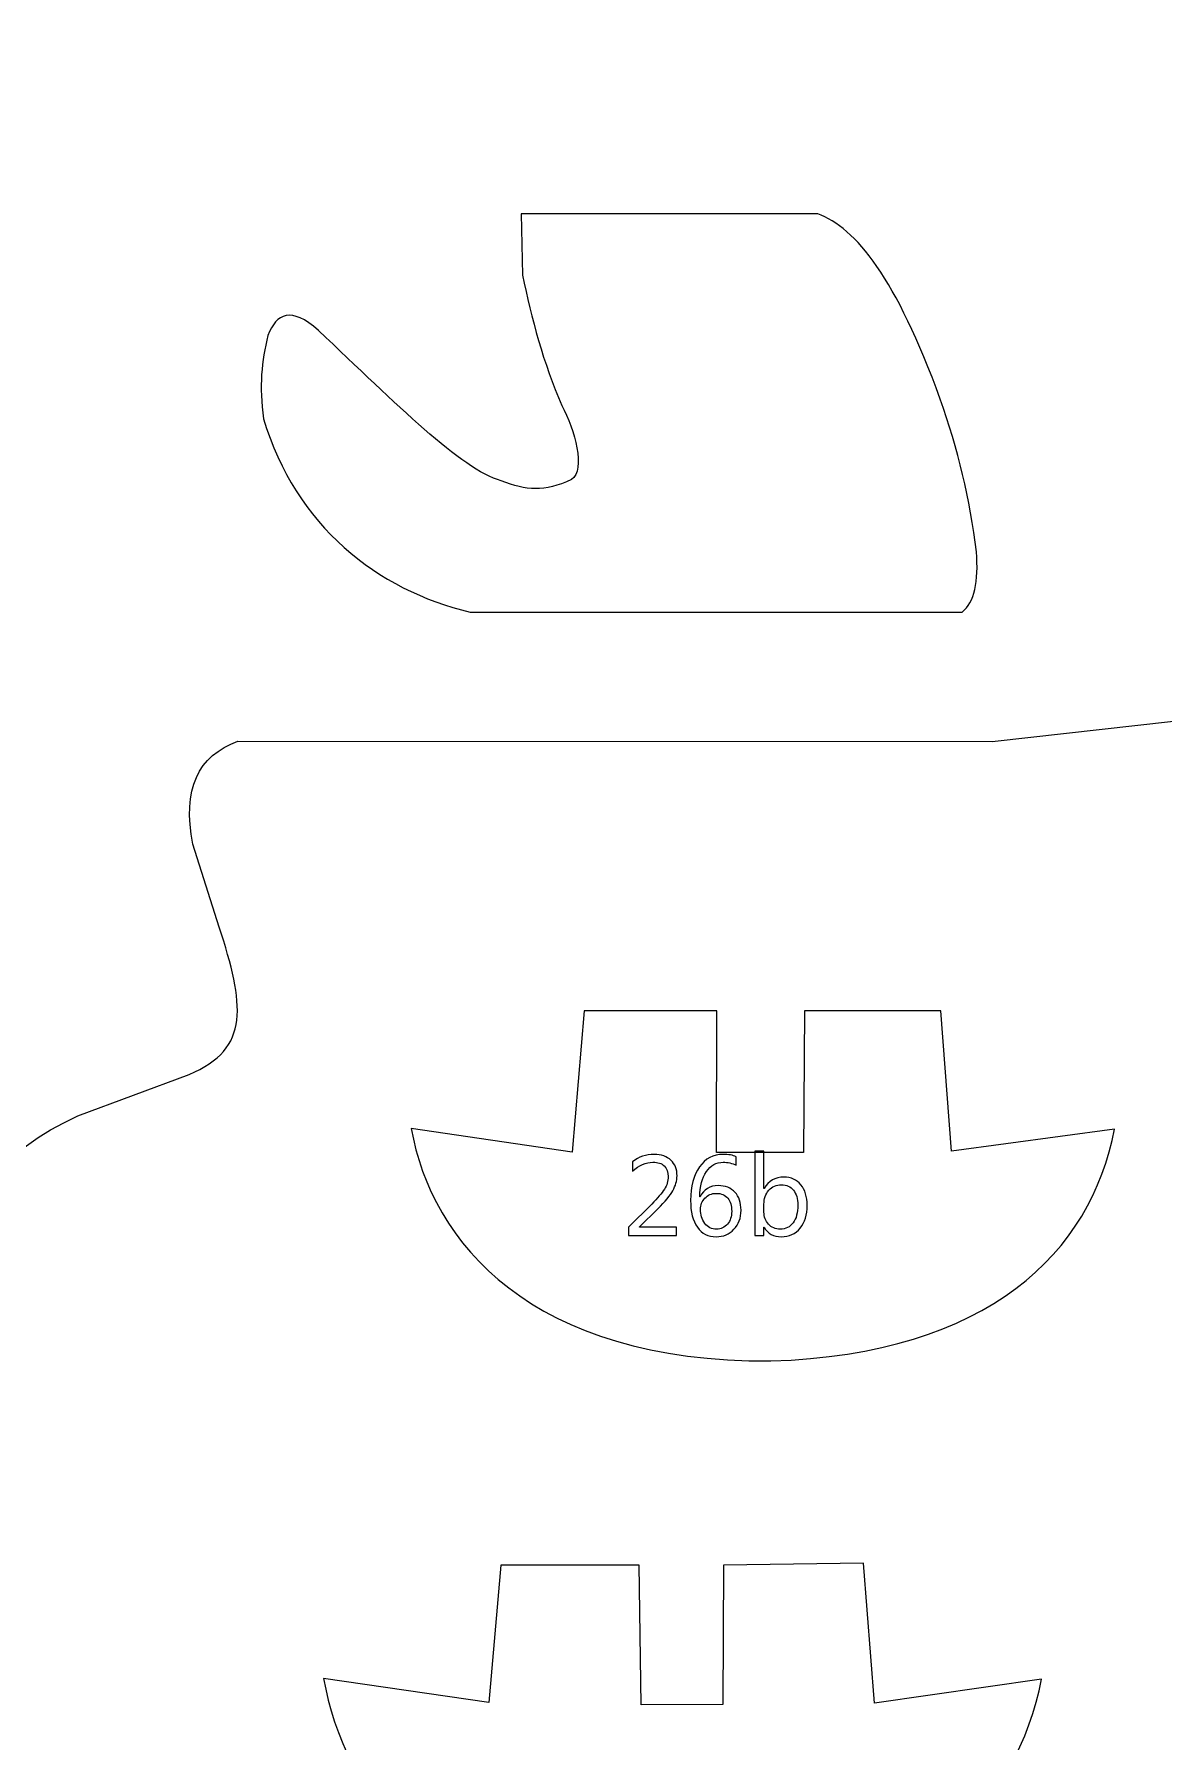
# Model space of a CAD drawing. Header units: centimetres. Extents: x -370 to 378, y -504 to 433.
# Drawn here: x -134.6 to -54.4, y 89.9 to 211 of the extents above; entities that cross this region are included whole.
import ezdxf

# ---------------------------------------------------------------- set-up
doc = ezdxf.new("R2010")
doc.units = ezdxf.units.CM
doc.header["$MEASUREMENT"] = 0
doc.layers.add('Camada 1', color=7, linetype='Continuous')
doc.layers.add('Camada 2', color=20, linetype='Continuous')

msp = doc.modelspace()

# ---------------------------------------------------------------- linework, layer by layer
at = {"layer": 'Camada 1', "lineweight": 9}
for points, knots in [([(216.72, 265.25), (216.72, 265.25), (230.12, 265.32), (230.12, 265.32), (230.12, 265.32), (230.12, 265.32), (230.1, 244.77), (230.1, 244.77), (230.1, 244.77), (230.1, 244.77), (236.36, 244.77), (236.36, 244.77), (236.36, 244.77), (236.36, 244.77), (236.37, 265.18), (236.37, 265.18), (236.37, 265.18), (236.37, 265.18), (256.21, 265.18), (256.21, 265.18), (256.21, 265.18), (256.21, 265.18), (256.21, 244.77), (256.21, 244.77), (256.21, 244.77), (256.21, 244.77), (262.44, 244.77), (262.44, 244.77), (262.44, 244.77), (262.44, 244.77), (262.45, 265.21), (262.45, 265.21), (262.45, 265.21), (262.45, 265.21), (282.35, 265.2), (282.35, 265.2), (282.35, 265.2), (282.35, 265.2), (282.3, 244.78), (282.3, 244.78), (282.3, 244.78), (282.3, 244.78), (288.63, 244.77), (288.63, 244.77), (288.63, 244.77), (288.63, 244.77), (288.65, 265.26), (288.65, 265.26), (288.65, 265.26), (288.65, 265.26), (308.48, 265.28), (308.48, 265.28), (308.48, 265.28), (308.48, 265.28), (308.48, 244.77), (308.48, 244.77), (308.48, 244.77), (308.48, 244.77), (314.69, 244.77), (314.69, 244.77), (314.69, 244.77), (314.69, 244.77), (314.79, 265.25), (314.79, 265.25), (314.79, 265.25), (314.79, 265.25), (334.83, 265.21), (334.83, 265.21), (334.83, 265.21), (334.83, 265.21), (334.89, 244.77), (334.89, 244.77), (334.89, 244.77), (334.89, 244.77), (341.06, 244.77), (341.06, 244.77), (341.06, 244.77), (341.06, 244.77), (341.09, 265.21), (341.09, 265.21), (341.09, 265.21), (341.09, 265.21), (366.92, 265.22), (366.92, 265.22), (366.92, 265.22), (366.92, 265.22), (366.97, 256.87), (366.97, 256.87), (366.97, 256.87), (366.97, 256.87), (360.75, 256.87), (360.75, 256.87), (360.75, 256.87), (360.75, 256.87), (360.75, 232.29), (360.75, 232.29), (360.75, 232.29), (360.75, 232.29), (366.96, 232.3), (366.96, 232.3), (366.96, 232.3), (366.96, 232.3), (366.96, 224.01), (366.96, 224.01), (366.96, 224.01), (366.96, 224.01), (210.2, 224.01), (210.2, 224.01), (210.2, 224.01), (210.2, 224.01), (210.19, 236.57), (210.19, 236.57), (210.19, 236.57), (210.19, 236.57), (189.14, 236.57), (189.14, 236.57), (189.14, 236.57), (185.92, 236.5), (184.44, 233.06), (184.41, 226.83), (184.41, 226.83), (184.67, 216.63), (178.68, 212.36), (173.82, 212.9), (173.82, 212.9), (173.82, 212.9), (176.7, 236.15), (176.7, 236.15), (176.7, 236.15), (176.7, 236.15), (170.54, 236.79), (170.54, 236.79), (170.54, 236.79), (170.54, 236.79), (168.49, 221.6), (168.49, 221.6), (168.49, 221.6), (168.49, 221.6), (4.29, 221.42), (4.29, 221.42), (4.29, 221.42), (4.29, 221.42), (4.29, 209.38), (4.29, 209.38), (4.29, 209.38), (4.29, 209.38), (-1.97, 209.37), (-1.97, 209.37), (-1.97, 209.37), (-1.97, 209.37), (-2.24, 168.07), (-2.24, 168.07), (-2.24, 168.07), (-2.24, 168.07), (-66.59, 160.86), (-66.59, 160.86), (-66.59, 160.86), (-66.59, 160.86), (-120.1, 160.89), (-120.1, 160.89), (-120.1, 160.89), (-122.91, 159.85), (-124.08, 157.5), (-123.29, 153.57), (-123.29, 153.57), (-123.29, 153.57), (-121.42, 147.7), (-121.42, 147.7), (-121.42, 147.7), (-119.66, 142.22), (-119.16, 139.07), (-123.56, 137.25), (-123.56, 137.25), (-123.56, 137.25), (-131.46, 134.3), (-131.46, 134.3), (-131.46, 134.3), (-142.33, 129.37), (-143.93, 118.84), (-139.19, 104.49), (-139.19, 104.49), (-136.72, 96.59), (-139.7, 91.08), (-144.31, 92.77), (-144.31, 92.77), (-144.31, 92.77), (-196.02, 110.18), (-196.02, 110.18), (-196.02, 110.18), (-194.83, 114.68), (-193.39, 119.17), (-191.72, 123.67), (-191.72, 123.67), (-191.72, 123.67), (-176.99, 117.36), (-176.99, 117.36), (-176.99, 117.36), (-176.99, 117.36), (-174.94, 123.3), (-174.94, 123.3), (-174.94, 123.3), (-174.94, 123.3), (-189.72, 129.6), (-189.72, 129.6), (-189.72, 129.6), (-187.47, 134.47), (-185.1, 139.22), (-182.61, 143.84), (-182.61, 143.84), (-182.61, 143.84), (-167.89, 135.79), (-167.89, 135.79), (-167.89, 135.79), (-167.89, 135.79), (-164.64, 141.09), (-164.64, 141.09), (-164.64, 141.09), (-164.64, 141.09), (-179.18, 149.21), (-179.18, 149.21), (-179.18, 149.21), (-176.8, 153.4), (-174.32, 157.38), (-171.69, 161.08), (-171.69, 161.08), (-171.69, 161.08), (-158.22, 152.02), (-158.22, 152.02), (-158.22, 152.02), (-158.22, 152.02), (-154.85, 157.14), (-154.85, 157.14), (-154.85, 157.14), (-154.85, 157.14), (-168.14, 166.2), (-168.14, 166.2), (-168.14, 166.2), (-165.27, 169.95), (-162.56, 173.78), (-160.03, 177.69), (-160.03, 177.69), (-160.03, 177.69), (-146.12, 169.01), (-146.12, 169.01), (-146.12, 169.01), (-146.12, 169.01), (-143.44, 174.44), (-143.44, 174.44), (-143.44, 174.44), (-143.44, 174.44), (-157.04, 183.25), (-157.04, 183.25), (-157.04, 183.25), (-151.69, 195.77), (-155.4, 206.05), (-170.3, 212.16), (-170.3, 212.16), (-196.33, 218.03), (-225.84, 215.09), (-252.77, 201.8), (-252.77, 201.8), (-272.12, 191.19), (-291.08, 177.8), (-311.37, 166), (-311.37, 166), (-321.66, 159.34), (-331.85, 153.37), (-342.74, 148.57), (-342.74, 148.57), (-346.86, 147.22), (-349.73, 146.71), (-351.28, 147.57), (-351.28, 147.57), (-360.97, 156.27), (-365.92, 177.16), (-365.13, 212.75), (-365.13, 212.75), (-363.04, 242.96), (-358.03, 262.69), (-349.49, 269.76), (-349.49, 269.76), (-341.69, 272.71), (-312.34, 273.16), (-268.24, 269.82), (-268.24, 269.82), (-238.22, 267.47), (-208.36, 264.64), (-178.6, 261.52), (-178.6, 261.52), (-161.15, 259.51), (-146.66, 274.84), (-133.66, 298.46), (-133.66, 298.46), (-137.93, 299.19), (-140.95, 302.51), (-141.33, 309.22), (-141.33, 309.22), (-141.25, 317.16), (-137.79, 321.12), (-131.21, 321.7), (-131.21, 321.7), (-128.46, 321.72), (-125.72, 321.69), (-122.98, 321.38), (-122.98, 321.38), (-119.25, 320.93), (-117.52, 322.57), (-117.64, 327.13), (-117.64, 327.13), (-117.64, 327.13), (-117.58, 336.15), (-117.58, 336.15), (-117.58, 336.15), (-117.58, 336.15), (-110.78, 336.15), (-110.78, 336.15), (-110.78, 336.15), (-110.78, 336.15), (-110.77, 349.14), (-110.77, 349.14), (-110.77, 349.14), (-110.77, 349.14), (-99.34, 349.13), (-99.34, 349.13), (-99.34, 349.13), (-99.34, 349.13), (-88.15, 362.88), (-88.15, 362.88), (-88.15, 362.88), (-88.15, 362.88), (-34.12, 362.87), (-34.12, 362.87), (-34.12, 362.87), (-34.12, 362.87), (-34.11, 340.51), (-34.11, 340.51), (-34.11, 340.51), (-34.11, 340.51), (-27.6, 340.51), (-27.6, 340.51), (-27.6, 340.51), (-27.6, 340.51), (-27.69, 325.72), (-27.69, 325.72), (-27.69, 325.72), (-27.87, 322.53), (-30.05, 321.13), (-33.36, 320.6), (-33.36, 320.6), (-33.36, 320.6), (-44.15, 320.59), (-44.15, 320.59), (-44.15, 320.59), (-44.15, 320.59), (-44.15, 311.19), (-44.15, 311.19), (-44.15, 311.19), (-44.15, 311.19), (-32.85, 311.19), (-32.85, 311.19), (-32.85, 311.19), (-18.57, 310.63), (-10.26, 308.44), (-6.27, 303.59), (-6.27, 303.59), (-3.71, 300.56), (-2.15, 297.2), (-2.03, 293.35), (-2.03, 293.35), (-2.03, 293.35), (-1.9, 274.86), (-1.9, 274.86), (-1.9, 274.86), (-1.9, 274.86), (4.41, 274.86), (4.41, 274.86), (4.41, 274.86), (4.41, 274.86), (4.43, 260.31), (4.43, 260.31), (4.43, 260.31), (4.43, 260.31), (175.04, 260.3), (175.04, 260.3), (175.04, 260.3), (175.04, 260.3), (175.02, 268.36), (175.02, 268.36), (175.02, 268.36), (179.18, 281.41), (183.27, 295.03), (187.51, 307.5), (187.51, 307.5), (189.37, 313.03), (192.54, 316.08), (197.01, 315.93), (197.01, 315.93), (202.87, 315.37), (206.19, 311.72), (207.98, 306.1), (207.98, 306.1), (211.36, 293.08), (213.79, 278.85), (216.72, 265.25)], [0, 0, 0, 0, 0.009804, 0.009804, 0.009804, 0.009804, 0.019608, 0.019608, 0.019608, 0.019608, 0.029412, 0.029412, 0.029412, 0.029412, 0.039216, 0.039216, 0.039216, 0.039216, 0.04902, 0.04902, 0.04902, 0.04902, 0.058824, 0.058824, 0.058824, 0.058824, 0.068627, 0.068627, 0.068627, 0.068627, 0.078431, 0.078431, 0.078431, 0.078431, 0.088235, 0.088235, 0.088235, 0.088235, 0.098039, 0.098039, 0.098039, 0.098039, 0.107843, 0.107843, 0.107843, 0.107843, 0.117647, 0.117647, 0.117647, 0.117647, 0.127451, 0.127451, 0.127451, 0.127451, 0.137255, 0.137255, 0.137255, 0.137255, 0.147059, 0.147059, 0.147059, 0.147059, 0.156863, 0.156863, 0.156863, 0.156863, 0.166667, 0.166667, 0.166667, 0.166667, 0.176471, 0.176471, 0.176471, 0.176471, 0.186275, 0.186275, 0.186275, 0.186275, 0.196078, 0.196078, 0.196078, 0.196078, 0.205882, 0.205882, 0.205882, 0.205882, 0.215686, 0.215686, 0.215686, 0.215686, 0.22549, 0.22549, 0.22549, 0.22549, 0.235294, 0.235294, 0.235294, 0.235294, 0.245098, 0.245098, 0.245098, 0.245098, 0.254902, 0.254902, 0.254902, 0.254902, 0.264706, 0.264706, 0.264706, 0.264706, 0.27451, 0.27451, 0.27451, 0.27451, 0.284314, 0.284314, 0.284314, 0.284314, 0.294118, 0.294118, 0.294118, 0.294118, 0.303922, 0.303922, 0.303922, 0.303922, 0.313725, 0.313725, 0.313725, 0.313726, 0.323529, 0.323529, 0.323529, 0.323529, 0.333333, 0.333333, 0.333333, 0.333333, 0.343137, 0.343137, 0.343137, 0.343137, 0.352941, 0.352941, 0.352941, 0.352941, 0.362745, 0.362745, 0.362745, 0.362745, 0.372549, 0.372549, 0.372549, 0.372549, 0.382353, 0.382353, 0.382353, 0.382353, 0.392157, 0.392157, 0.392157, 0.392157, 0.401961, 0.401961, 0.401961, 0.401961, 0.411765, 0.411765, 0.411765, 0.411765, 0.421569, 0.421569, 0.421569, 0.421569, 0.431373, 0.431373, 0.431373, 0.431373, 0.441176, 0.441176, 0.441176, 0.441176, 0.45098, 0.45098, 0.45098, 0.45098, 0.460784, 0.460784, 0.460784, 0.460784, 0.470588, 0.470588, 0.470588, 0.470588, 0.480392, 0.480392, 0.480392, 0.480392, 0.490196, 0.490196, 0.490196, 0.490196, 0.5, 0.5, 0.5, 0.5, 0.509804, 0.509804, 0.509804, 0.509804, 0.519608, 0.519608, 0.519608, 0.519608, 0.529412, 0.529412, 0.529412, 0.529412, 0.539216, 0.539216, 0.539216, 0.539216, 0.54902, 0.54902, 0.54902, 0.54902, 0.558824, 0.558824, 0.558824, 0.558824, 0.568627, 0.568627, 0.568627, 0.568627, 0.578431, 0.578431, 0.578431, 0.578431, 0.588235, 0.588235, 0.588235, 0.588235, 0.598039, 0.598039, 0.598039, 0.598039, 0.607843, 0.607843, 0.607843, 0.607843, 0.617647, 0.617647, 0.617647, 0.617647, 0.627451, 0.627451, 0.627451, 0.627451, 0.637255, 0.637255, 0.637255, 0.637255, 0.647059, 0.647059, 0.647059, 0.647059, 0.656863, 0.656863, 0.656863, 0.656863, 0.666667, 0.666667, 0.666667, 0.666667, 0.676471, 0.676471, 0.676471, 0.676471, 0.686275, 0.686275, 0.686275, 0.686275, 0.696078, 0.696078, 0.696078, 0.696078, 0.705882, 0.705882, 0.705882, 0.705882, 0.715686, 0.715686, 0.715686, 0.715686, 0.72549, 0.72549, 0.72549, 0.72549, 0.735294, 0.735294, 0.735294, 0.735294, 0.745098, 0.745098, 0.745098, 0.745098, 0.754902, 0.754902, 0.754902, 0.754902, 0.764706, 0.764706, 0.764706, 0.764706, 0.77451, 0.77451, 0.77451, 0.77451, 0.784314, 0.784314, 0.784314, 0.784314, 0.794118, 0.794118, 0.794118, 0.794118, 0.803922, 0.803922, 0.803922, 0.803922, 0.813725, 0.813725, 0.813725, 0.813726, 0.823529, 0.823529, 0.823529, 0.823529, 0.833333, 0.833333, 0.833333, 0.833333, 0.843137, 0.843137, 0.843137, 0.843137, 0.852941, 0.852941, 0.852941, 0.852941, 0.862745, 0.862745, 0.862745, 0.862745, 0.872549, 0.872549, 0.872549, 0.872549, 0.882353, 0.882353, 0.882353, 0.882353, 0.892157, 0.892157, 0.892157, 0.892157, 0.901961, 0.901961, 0.901961, 0.901961, 0.911765, 0.911765, 0.911765, 0.911765, 0.921569, 0.921569, 0.921569, 0.921569, 0.931373, 0.931373, 0.931373, 0.931373, 0.941176, 0.941176, 0.941176, 0.941176, 0.95098, 0.95098, 0.95098, 0.95098, 0.960784, 0.960784, 0.960784, 0.960784, 0.970588, 0.970588, 0.970588, 0.970588, 0.980392, 0.980392, 0.980392, 0.980392, 1, 1, 1, 1]), ([(-100.01, 198.3), (-100.01, 198.3), (-78.96, 198.29), (-78.96, 198.29), (-78.96, 198.29), (-76.21, 197.29), (-73.41, 193.74), (-70.26, 185.15), (-70.26, 185.15), (-69.01, 181.64), (-68.15, 178.03), (-67.7, 174.31), (-67.7, 174.31), (-67.54, 172.23), (-67.81, 170.72), (-68.72, 170.04), (-68.72, 170.04), (-68.72, 170.04), (-103.63, 170.04), (-103.63, 170.04), (-103.63, 170.04), (-110.18, 171.59), (-116.02, 176.17), (-118.28, 183.76), (-118.28, 183.76), (-118.59, 186.06), (-118.43, 187.84), (-117.97, 189.67), (-117.97, 189.67), (-117.36, 191.23), (-116.33, 191.75), (-114.38, 190.02), (-114.38, 190.02), (-108.79, 184.75), (-104.29, 180.18), (-101.41, 179.35), (-101.41, 179.35), (-99.62, 178.67), (-98.39, 178.53), (-96.43, 179.44), (-96.43, 179.44), (-95.4, 180.16), (-96.19, 182.96), (-97.12, 184.7), (-97.12, 184.7), (-98.42, 187.69), (-99.27, 190.9), (-99.9, 193.94), (-99.9, 193.94), (-99.9, 193.94), (-100.01, 198.3), (-100.01, 198.3)], [0, 0, 0, 0, 0.071429, 0.071429, 0.071429, 0.071429, 0.142857, 0.142857, 0.142857, 0.142857, 0.214286, 0.214286, 0.214286, 0.214286, 0.285714, 0.285714, 0.285714, 0.285714, 0.357143, 0.357143, 0.357143, 0.357143, 0.428571, 0.428571, 0.428571, 0.428571, 0.5, 0.5, 0.5, 0.5, 0.571429, 0.571429, 0.571429, 0.571429, 0.642857, 0.642857, 0.642857, 0.642857, 0.714286, 0.714286, 0.714286, 0.714286, 0.785714, 0.785714, 0.785714, 0.785714, 0.857143, 0.857143, 0.857143, 0.857143, 1, 1, 1, 1]), ([(-95.52, 141.75), (-95.52, 141.75), (-86.11, 141.75), (-86.11, 141.75), (-86.11, 141.75), (-86.11, 141.75), (-86.14, 131.7), (-86.14, 131.7), (-86.14, 131.7), (-86.14, 131.7), (-79.96, 131.7), (-79.96, 131.7), (-79.96, 131.7), (-79.96, 131.7), (-79.9, 141.75), (-79.9, 141.75), (-79.9, 141.75), (-79.9, 141.75), (-70.23, 141.75), (-70.23, 141.75), (-70.23, 141.75), (-70.23, 141.75), (-69.46, 131.8), (-69.46, 131.8), (-69.46, 131.8), (-69.46, 131.8), (-57.9, 133.36), (-57.9, 133.36), (-57.9, 133.36), (-59.56, 124.67), (-66.78, 117.41), (-82.28, 116.92), (-82.28, 116.92), (-99.29, 116.8), (-106.38, 125.37), (-107.8, 133.41), (-107.8, 133.41), (-107.8, 133.41), (-96.37, 131.72), (-96.37, 131.72), (-96.37, 131.72), (-96.37, 131.72), (-95.52, 141.75), (-95.52, 141.75)], [0, 0, 0, 0, 0.083333, 0.083333, 0.083333, 0.083333, 0.166667, 0.166667, 0.166667, 0.166667, 0.25, 0.25, 0.25, 0.25, 0.333333, 0.333333, 0.333333, 0.333333, 0.416667, 0.416667, 0.416667, 0.416667, 0.5, 0.5, 0.5, 0.5, 0.583333, 0.583333, 0.583333, 0.583333, 0.666667, 0.666667, 0.666667, 0.666667, 0.75, 0.75, 0.75, 0.75, 0.833333, 0.833333, 0.833333, 0.833333, 1, 1, 1, 1]), ([(-101.44, 102.43), (-101.44, 102.43), (-91.62, 102.43), (-91.62, 102.43), (-91.62, 102.43), (-91.62, 102.43), (-91.49, 92.53), (-91.49, 92.53), (-91.49, 92.53), (-91.49, 92.53), (-85.7, 92.54), (-85.7, 92.54), (-85.7, 92.54), (-85.7, 92.54), (-85.64, 102.43), (-85.64, 102.43), (-85.64, 102.43), (-85.64, 102.43), (-75.71, 102.58), (-75.71, 102.58), (-75.71, 102.58), (-75.71, 102.58), (-74.92, 92.64), (-74.92, 92.64), (-74.92, 92.64), (-74.92, 92.64), (-63.08, 94.34), (-63.08, 94.34), (-63.08, 94.34), (-64.77, 85.66), (-71.73, 77.29), (-88.05, 77.3), (-88.05, 77.3), (-106.43, 76.86), (-112.58, 86.36), (-114.02, 94.39), (-114.02, 94.39), (-114.02, 94.39), (-102.3, 92.7), (-102.3, 92.7), (-102.3, 92.7), (-102.3, 92.7), (-101.44, 102.43), (-101.44, 102.43)], [0, 0, 0, 0, 0.083333, 0.083333, 0.083333, 0.083333, 0.166667, 0.166667, 0.166667, 0.166667, 0.25, 0.25, 0.25, 0.25, 0.333333, 0.333333, 0.333333, 0.333333, 0.416667, 0.416667, 0.416667, 0.416667, 0.5, 0.5, 0.5, 0.5, 0.583333, 0.583333, 0.583333, 0.583333, 0.666667, 0.666667, 0.666667, 0.666667, 0.75, 0.75, 0.75, 0.75, 0.833333, 0.833333, 0.833333, 0.833333, 1, 1, 1, 1])]:
    msp.add_open_spline(points, degree=3, knots=knots, dxfattribs=at)
at = {"layer": 'Camada 2'}
for points, knots in [([(-88.98, 125.83), (-88.98, 125.83), (-92.39, 125.83), (-92.39, 125.83), (-92.39, 125.83), (-92.39, 125.83), (-92.39, 126.4), (-92.39, 126.4), (-92.39, 126.4), (-92.39, 126.4), (-90.74, 128.05), (-90.74, 128.05), (-90.74, 128.05), (-90.32, 128.47), (-90.02, 128.82), (-89.84, 129.1), (-89.84, 129.1), (-89.66, 129.38), (-89.57, 129.68), (-89.57, 130), (-89.57, 130), (-89.57, 130.32), (-89.67, 130.58), (-89.85, 130.76), (-89.85, 130.76), (-90.04, 130.93), (-90.3, 131.02), (-90.65, 131.02), (-90.65, 131.02), (-91.15, 131.02), (-91.64, 130.81), (-92.1, 130.38), (-92.1, 130.38), (-92.1, 130.38), (-92.1, 131.05), (-92.1, 131.05), (-92.1, 131.05), (-91.66, 131.4), (-91.14, 131.57), (-90.56, 131.57), (-90.56, 131.57), (-90.05, 131.57), (-89.66, 131.43), (-89.37, 131.16), (-89.37, 131.16), (-89.08, 130.89), (-88.94, 130.52), (-88.94, 130.06), (-88.94, 130.06), (-88.94, 129.7), (-89.04, 129.35), (-89.24, 129), (-89.24, 129), (-89.43, 128.65), (-89.79, 128.23), (-90.31, 127.71), (-90.31, 127.71), (-90.31, 127.71), (-91.61, 126.43), (-91.61, 126.43), (-91.61, 126.43), (-91.61, 126.43), (-91.61, 126.41), (-91.61, 126.41), (-91.61, 126.41), (-91.61, 126.41), (-88.98, 126.41), (-88.98, 126.41), (-88.98, 126.41), (-88.98, 126.41), (-88.98, 125.83), (-88.98, 125.83)], [0, 0, 0, 0, 0.052632, 0.052632, 0.052632, 0.052632, 0.105263, 0.105263, 0.105263, 0.105263, 0.157895, 0.157895, 0.157895, 0.157895, 0.210526, 0.210526, 0.210526, 0.210526, 0.263158, 0.263158, 0.263158, 0.263158, 0.315789, 0.315789, 0.315789, 0.315789, 0.368421, 0.368421, 0.368421, 0.368421, 0.421053, 0.421053, 0.421053, 0.421053, 0.473684, 0.473684, 0.473684, 0.473684, 0.526316, 0.526316, 0.526316, 0.526316, 0.578947, 0.578947, 0.578947, 0.578947, 0.631579, 0.631579, 0.631579, 0.631579, 0.684211, 0.684211, 0.684211, 0.684211, 0.736842, 0.736842, 0.736842, 0.736842, 0.789474, 0.789474, 0.789474, 0.789474, 0.842105, 0.842105, 0.842105, 0.842105, 0.894737, 0.894737, 0.894737, 0.894737, 1, 1, 1, 1]), ([(-84.74, 131.41), (-84.74, 131.41), (-84.74, 130.8), (-84.74, 130.8), (-84.74, 130.8), (-85.03, 130.95), (-85.34, 131.02), (-85.66, 131.02), (-85.66, 131.02), (-86.16, 131.02), (-86.56, 130.8), (-86.86, 130.35), (-86.86, 130.35), (-87.16, 129.91), (-87.32, 129.31), (-87.32, 128.56), (-87.32, 128.56), (-87.32, 128.56), (-87.3, 128.56), (-87.3, 128.56), (-87.3, 128.56), (-87.04, 129.09), (-86.61, 129.36), (-86.01, 129.36), (-86.01, 129.36), (-85.52, 129.36), (-85.12, 129.2), (-84.83, 128.89), (-84.83, 128.89), (-84.54, 128.57), (-84.4, 128.15), (-84.4, 127.62), (-84.4, 127.62), (-84.4, 127.06), (-84.56, 126.61), (-84.9, 126.26), (-84.9, 126.26), (-85.23, 125.91), (-85.65, 125.73), (-86.17, 125.73), (-86.17, 125.73), (-86.73, 125.73), (-87.18, 125.96), (-87.5, 126.41), (-87.5, 126.41), (-87.82, 126.86), (-87.98, 127.5), (-87.98, 128.31), (-87.98, 128.31), (-87.98, 129.3), (-87.77, 130.09), (-87.35, 130.68), (-87.35, 130.68), (-86.93, 131.28), (-86.37, 131.57), (-85.68, 131.57), (-85.68, 131.57), (-85.29, 131.57), (-84.97, 131.52), (-84.74, 131.41)], [0, 0, 0, 0, 0.0625, 0.0625, 0.0625, 0.0625, 0.125, 0.125, 0.125, 0.125, 0.1875, 0.1875, 0.1875, 0.1875, 0.25, 0.25, 0.25, 0.25, 0.3125, 0.3125, 0.3125, 0.3125, 0.375, 0.375, 0.375, 0.375, 0.4375, 0.4375, 0.4375, 0.4375, 0.5, 0.5, 0.5, 0.5, 0.5625, 0.5625, 0.5625, 0.5625, 0.625, 0.625, 0.625, 0.625, 0.6875, 0.6875, 0.6875, 0.6875, 0.75, 0.75, 0.75, 0.75, 0.8125, 0.8125, 0.8125, 0.8125, 0.875, 0.875, 0.875, 0.875, 1, 1, 1, 1]), ([(-82.76, 126.41), (-82.76, 126.41), (-82.77, 126.41), (-82.77, 126.41), (-82.77, 126.41), (-82.77, 126.41), (-82.77, 125.83), (-82.77, 125.83), (-82.77, 125.83), (-82.77, 125.83), (-83.42, 125.83), (-83.42, 125.83), (-83.42, 125.83), (-83.42, 125.83), (-83.42, 131.8), (-83.42, 131.8), (-83.42, 131.8), (-83.42, 131.8), (-82.77, 131.8), (-82.77, 131.8), (-82.77, 131.8), (-82.77, 131.8), (-82.77, 129.16), (-82.77, 129.16), (-82.77, 129.16), (-82.77, 129.16), (-82.76, 129.16), (-82.76, 129.16), (-82.76, 129.16), (-82.44, 129.69), (-81.98, 129.96), (-81.36, 129.96), (-81.36, 129.96), (-80.85, 129.96), (-80.44, 129.78), (-80.15, 129.42), (-80.15, 129.42), (-79.86, 129.05), (-79.71, 128.57), (-79.71, 127.96), (-79.71, 127.96), (-79.71, 127.29), (-79.87, 126.75), (-80.2, 126.34), (-80.2, 126.34), (-80.53, 125.94), (-80.98, 125.73), (-81.55, 125.73), (-81.55, 125.73), (-82.08, 125.73), (-82.49, 125.96), (-82.76, 126.41)], [0, 0, 0, 0, 0.071429, 0.071429, 0.071429, 0.071429, 0.142857, 0.142857, 0.142857, 0.142857, 0.214286, 0.214286, 0.214286, 0.214286, 0.285714, 0.285714, 0.285714, 0.285714, 0.357143, 0.357143, 0.357143, 0.357143, 0.428571, 0.428571, 0.428571, 0.428571, 0.5, 0.5, 0.5, 0.5, 0.571429, 0.571429, 0.571429, 0.571429, 0.642857, 0.642857, 0.642857, 0.642857, 0.714286, 0.714286, 0.714286, 0.714286, 0.785714, 0.785714, 0.785714, 0.785714, 0.857143, 0.857143, 0.857143, 0.857143, 1, 1, 1, 1]), ([(-86.15, 128.81), (-86.49, 128.81), (-86.76, 128.7), (-86.96, 128.47), (-86.96, 128.47), (-87.17, 128.25), (-87.27, 127.98), (-87.27, 127.67), (-87.27, 127.67), (-87.27, 127.29), (-87.17, 126.96), (-86.97, 126.68), (-86.97, 126.68), (-86.76, 126.41), (-86.49, 126.27), (-86.14, 126.27), (-86.14, 126.27), (-85.82, 126.27), (-85.56, 126.39), (-85.36, 126.63), (-85.36, 126.63), (-85.16, 126.87), (-85.06, 127.17), (-85.06, 127.53), (-85.06, 127.53), (-85.06, 127.94), (-85.15, 128.25), (-85.34, 128.47), (-85.34, 128.47), (-85.54, 128.7), (-85.81, 128.81), (-86.15, 128.81)], [0, 0, 0, 0, 0.111111, 0.111111, 0.111111, 0.111111, 0.222222, 0.222222, 0.222222, 0.222222, 0.333333, 0.333333, 0.333333, 0.333333, 0.444444, 0.444444, 0.444444, 0.444444, 0.555556, 0.555556, 0.555556, 0.555556, 0.666667, 0.666667, 0.666667, 0.666667, 0.777778, 0.777778, 0.777778, 0.777778, 1, 1, 1, 1]), ([(-82.77, 128.04), (-82.77, 128.04), (-82.77, 127.47), (-82.77, 127.47), (-82.77, 127.47), (-82.77, 127.14), (-82.67, 126.86), (-82.45, 126.62), (-82.45, 126.62), (-82.23, 126.39), (-81.96, 126.27), (-81.62, 126.27), (-81.62, 126.27), (-81.23, 126.27), (-80.93, 126.42), (-80.7, 126.72), (-80.7, 126.72), (-80.48, 127.02), (-80.37, 127.44), (-80.37, 127.98), (-80.37, 127.98), (-80.37, 128.43), (-80.48, 128.78), (-80.68, 129.03), (-80.68, 129.03), (-80.89, 129.29), (-81.17, 129.42), (-81.53, 129.42), (-81.53, 129.42), (-81.9, 129.42), (-82.2, 129.29), (-82.43, 129.03), (-82.43, 129.03), (-82.66, 128.76), (-82.77, 128.43), (-82.77, 128.04)], [0, 0, 0, 0, 0.1, 0.1, 0.1, 0.1, 0.2, 0.2, 0.2, 0.2, 0.3, 0.3, 0.3, 0.3, 0.4, 0.4, 0.4, 0.4, 0.5, 0.5, 0.5, 0.5, 0.6, 0.6, 0.6, 0.6, 0.7, 0.7, 0.7, 0.7, 0.8, 0.8, 0.8, 0.8, 1, 1, 1, 1])]:
    msp.add_open_spline(points, degree=3, knots=knots, dxfattribs=at)
at = {"layer": 'Camada 2', "lineweight": 9}
for points, knots in [([(-88.98, 125.83), (-88.98, 125.83), (-92.39, 125.83), (-92.39, 125.83), (-92.39, 125.83), (-92.39, 125.83), (-92.39, 126.4), (-92.39, 126.4), (-92.39, 126.4), (-92.39, 126.4), (-90.74, 128.05), (-90.74, 128.05), (-90.74, 128.05), (-90.32, 128.47), (-90.02, 128.82), (-89.84, 129.1), (-89.84, 129.1), (-89.66, 129.38), (-89.57, 129.68), (-89.57, 130), (-89.57, 130), (-89.57, 130.32), (-89.67, 130.58), (-89.85, 130.76), (-89.85, 130.76), (-90.04, 130.93), (-90.3, 131.02), (-90.65, 131.02), (-90.65, 131.02), (-91.15, 131.02), (-91.64, 130.81), (-92.1, 130.38), (-92.1, 130.38), (-92.1, 130.38), (-92.1, 131.05), (-92.1, 131.05), (-92.1, 131.05), (-91.66, 131.4), (-91.14, 131.57), (-90.56, 131.57), (-90.56, 131.57), (-90.05, 131.57), (-89.66, 131.43), (-89.37, 131.16), (-89.37, 131.16), (-89.08, 130.89), (-88.94, 130.52), (-88.94, 130.06), (-88.94, 130.06), (-88.94, 129.7), (-89.04, 129.35), (-89.24, 129), (-89.24, 129), (-89.43, 128.65), (-89.79, 128.23), (-90.31, 127.71), (-90.31, 127.71), (-90.31, 127.71), (-91.61, 126.43), (-91.61, 126.43), (-91.61, 126.43), (-91.61, 126.43), (-91.61, 126.41), (-91.61, 126.41), (-91.61, 126.41), (-91.61, 126.41), (-88.98, 126.41), (-88.98, 126.41), (-88.98, 126.41), (-88.98, 126.41), (-88.98, 125.83), (-88.98, 125.83)], [0, 0, 0, 0, 0.052632, 0.052632, 0.052632, 0.052632, 0.105263, 0.105263, 0.105263, 0.105263, 0.157895, 0.157895, 0.157895, 0.157895, 0.210526, 0.210526, 0.210526, 0.210526, 0.263158, 0.263158, 0.263158, 0.263158, 0.315789, 0.315789, 0.315789, 0.315789, 0.368421, 0.368421, 0.368421, 0.368421, 0.421053, 0.421053, 0.421053, 0.421053, 0.473684, 0.473684, 0.473684, 0.473684, 0.526316, 0.526316, 0.526316, 0.526316, 0.578947, 0.578947, 0.578947, 0.578947, 0.631579, 0.631579, 0.631579, 0.631579, 0.684211, 0.684211, 0.684211, 0.684211, 0.736842, 0.736842, 0.736842, 0.736842, 0.789474, 0.789474, 0.789474, 0.789474, 0.842105, 0.842105, 0.842105, 0.842105, 0.894737, 0.894737, 0.894737, 0.894737, 1, 1, 1, 1]), ([(-84.74, 131.41), (-84.74, 131.41), (-84.74, 130.8), (-84.74, 130.8), (-84.74, 130.8), (-85.03, 130.95), (-85.34, 131.02), (-85.66, 131.02), (-85.66, 131.02), (-86.16, 131.02), (-86.56, 130.8), (-86.86, 130.35), (-86.86, 130.35), (-87.16, 129.91), (-87.32, 129.31), (-87.32, 128.56), (-87.32, 128.56), (-87.32, 128.56), (-87.3, 128.56), (-87.3, 128.56), (-87.3, 128.56), (-87.04, 129.09), (-86.61, 129.36), (-86.01, 129.36), (-86.01, 129.36), (-85.52, 129.36), (-85.12, 129.2), (-84.83, 128.89), (-84.83, 128.89), (-84.54, 128.57), (-84.4, 128.15), (-84.4, 127.62), (-84.4, 127.62), (-84.4, 127.06), (-84.56, 126.61), (-84.9, 126.26), (-84.9, 126.26), (-85.23, 125.91), (-85.65, 125.73), (-86.17, 125.73), (-86.17, 125.73), (-86.73, 125.73), (-87.18, 125.96), (-87.5, 126.41), (-87.5, 126.41), (-87.82, 126.86), (-87.98, 127.5), (-87.98, 128.31), (-87.98, 128.31), (-87.98, 129.3), (-87.77, 130.09), (-87.35, 130.68), (-87.35, 130.68), (-86.93, 131.28), (-86.37, 131.57), (-85.68, 131.57), (-85.68, 131.57), (-85.29, 131.57), (-84.97, 131.52), (-84.74, 131.41)], [0, 0, 0, 0, 0.0625, 0.0625, 0.0625, 0.0625, 0.125, 0.125, 0.125, 0.125, 0.1875, 0.1875, 0.1875, 0.1875, 0.25, 0.25, 0.25, 0.25, 0.3125, 0.3125, 0.3125, 0.3125, 0.375, 0.375, 0.375, 0.375, 0.4375, 0.4375, 0.4375, 0.4375, 0.5, 0.5, 0.5, 0.5, 0.5625, 0.5625, 0.5625, 0.5625, 0.625, 0.625, 0.625, 0.625, 0.6875, 0.6875, 0.6875, 0.6875, 0.75, 0.75, 0.75, 0.75, 0.8125, 0.8125, 0.8125, 0.8125, 0.875, 0.875, 0.875, 0.875, 1, 1, 1, 1]), ([(-82.76, 126.41), (-82.76, 126.41), (-82.77, 126.41), (-82.77, 126.41), (-82.77, 126.41), (-82.77, 126.41), (-82.77, 125.83), (-82.77, 125.83), (-82.77, 125.83), (-82.77, 125.83), (-83.42, 125.83), (-83.42, 125.83), (-83.42, 125.83), (-83.42, 125.83), (-83.42, 131.8), (-83.42, 131.8), (-83.42, 131.8), (-83.42, 131.8), (-82.77, 131.8), (-82.77, 131.8), (-82.77, 131.8), (-82.77, 131.8), (-82.77, 129.16), (-82.77, 129.16), (-82.77, 129.16), (-82.77, 129.16), (-82.76, 129.16), (-82.76, 129.16), (-82.76, 129.16), (-82.44, 129.69), (-81.98, 129.96), (-81.36, 129.96), (-81.36, 129.96), (-80.85, 129.96), (-80.44, 129.78), (-80.15, 129.42), (-80.15, 129.42), (-79.86, 129.05), (-79.71, 128.57), (-79.71, 127.96), (-79.71, 127.96), (-79.71, 127.29), (-79.87, 126.75), (-80.2, 126.34), (-80.2, 126.34), (-80.53, 125.94), (-80.98, 125.73), (-81.55, 125.73), (-81.55, 125.73), (-82.08, 125.73), (-82.49, 125.96), (-82.76, 126.41)], [0, 0, 0, 0, 0.071429, 0.071429, 0.071429, 0.071429, 0.142857, 0.142857, 0.142857, 0.142857, 0.214286, 0.214286, 0.214286, 0.214286, 0.285714, 0.285714, 0.285714, 0.285714, 0.357143, 0.357143, 0.357143, 0.357143, 0.428571, 0.428571, 0.428571, 0.428571, 0.5, 0.5, 0.5, 0.5, 0.571429, 0.571429, 0.571429, 0.571429, 0.642857, 0.642857, 0.642857, 0.642857, 0.714286, 0.714286, 0.714286, 0.714286, 0.785714, 0.785714, 0.785714, 0.785714, 0.857143, 0.857143, 0.857143, 0.857143, 1, 1, 1, 1]), ([(-86.15, 128.81), (-86.49, 128.81), (-86.76, 128.7), (-86.96, 128.47), (-86.96, 128.47), (-87.17, 128.25), (-87.27, 127.98), (-87.27, 127.67), (-87.27, 127.67), (-87.27, 127.29), (-87.17, 126.96), (-86.97, 126.68), (-86.97, 126.68), (-86.76, 126.41), (-86.49, 126.27), (-86.14, 126.27), (-86.14, 126.27), (-85.82, 126.27), (-85.56, 126.39), (-85.36, 126.63), (-85.36, 126.63), (-85.16, 126.87), (-85.06, 127.17), (-85.06, 127.53), (-85.06, 127.53), (-85.06, 127.94), (-85.15, 128.25), (-85.34, 128.47), (-85.34, 128.47), (-85.54, 128.7), (-85.81, 128.81), (-86.15, 128.81)], [0, 0, 0, 0, 0.111111, 0.111111, 0.111111, 0.111111, 0.222222, 0.222222, 0.222222, 0.222222, 0.333333, 0.333333, 0.333333, 0.333333, 0.444444, 0.444444, 0.444444, 0.444444, 0.555556, 0.555556, 0.555556, 0.555556, 0.666667, 0.666667, 0.666667, 0.666667, 0.777778, 0.777778, 0.777778, 0.777778, 1, 1, 1, 1]), ([(-82.77, 128.04), (-82.77, 128.04), (-82.77, 127.47), (-82.77, 127.47), (-82.77, 127.47), (-82.77, 127.14), (-82.67, 126.86), (-82.45, 126.62), (-82.45, 126.62), (-82.23, 126.39), (-81.96, 126.27), (-81.62, 126.27), (-81.62, 126.27), (-81.23, 126.27), (-80.93, 126.42), (-80.7, 126.72), (-80.7, 126.72), (-80.48, 127.02), (-80.37, 127.44), (-80.37, 127.98), (-80.37, 127.98), (-80.37, 128.43), (-80.48, 128.78), (-80.68, 129.03), (-80.68, 129.03), (-80.89, 129.29), (-81.17, 129.42), (-81.53, 129.42), (-81.53, 129.42), (-81.9, 129.42), (-82.2, 129.29), (-82.43, 129.03), (-82.43, 129.03), (-82.66, 128.76), (-82.77, 128.43), (-82.77, 128.04)], [0, 0, 0, 0, 0.1, 0.1, 0.1, 0.1, 0.2, 0.2, 0.2, 0.2, 0.3, 0.3, 0.3, 0.3, 0.4, 0.4, 0.4, 0.4, 0.5, 0.5, 0.5, 0.5, 0.6, 0.6, 0.6, 0.6, 0.7, 0.7, 0.7, 0.7, 0.8, 0.8, 0.8, 0.8, 1, 1, 1, 1])]:
    msp.add_open_spline(points, degree=3, knots=knots, dxfattribs=at)

doc.saveas('drawing.dxf')
